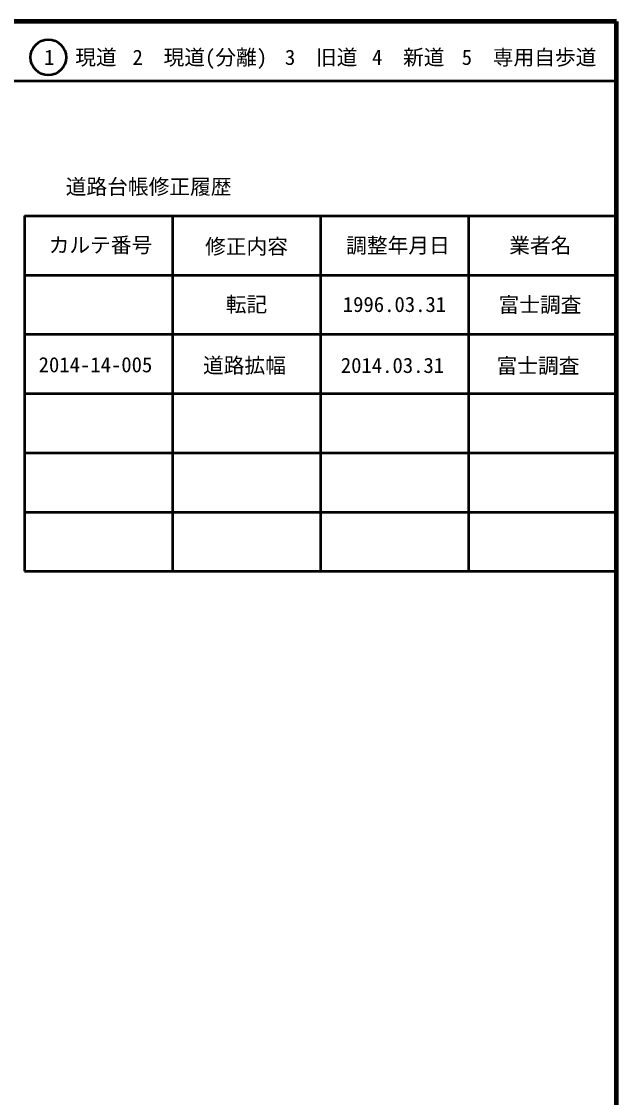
# Model space of a CAD drawing. Units: millimetres on the paper, enlarged 1000 times. Extents: x -54858845 to -54218845, y -162482687 to -162122687.
# Drawn here: x -54319345 to -54218845, y -162304330 to -162122687 of the extents above; entities that cross this region are included whole.
import ezdxf
from ezdxf.enums import TextEntityAlignment as Align

# ---------------------------------------------------------------- set-up
doc = ezdxf.new("R2010")
doc.units = ezdxf.units.MM
doc.header["$LTSCALE"] = 1000
for name, color, linetype, lineweight in [('M-TTL', 2, 'Continuous', 140), ('M-TTL-FRAM', 2, 'Continuous', 50), ('M-TTL-LINE', 7, 'Continuous', 50)]:
    doc.layers.add(name, color=color, linetype=linetype, lineweight=lineweight)
doc.layers.add('M-TTL-TXT', color=7, linetype='Continuous')
doc.styles.add('ＭＳ ゴシック', font='')
doc.styles.get('ＭＳ ゴシック').set_extended_font_data('MS Gothic')

msp = doc.modelspace()

# ---------------------------------------------------------------- linework, layer by layer
at = {"layer": 'M-TTL'}
for p, q in [((-54218845, -162122687), (-54858845, -162122687)), ((-54218845, -162482687), (-54218845, -162122687))]:
    msp.add_line(p, q, dxfattribs=at)
at = {"layer": 'M-TTL-FRAM'}
for p, q in [((-54318845, -162155490), (-54318845, -162215490)), ((-54318845, -162155490), (-54218845, -162155490)), ((-54318845, -162215490), (-54218845, -162215490))]:
    msp.add_line(p, q, dxfattribs=at)
at = {"layer": 'M-TTL-LINE'}
for p, q in [((-54858845, -162132687), (-54218845, -162132687)), ((-54293845, -162155490), (-54293845, -162215490)), ((-54268845, -162155490), (-54268845, -162215490)), ((-54243845, -162155490), (-54243845, -162215490)), ((-54318845, -162165490), (-54218845, -162165490)), ((-54318845, -162175490), (-54218845, -162175490)), ((-54318845, -162185490), (-54218845, -162185490)), ((-54318845, -162195490), (-54218845, -162195490)), ((-54318845, -162205490), (-54218845, -162205490))]:
    msp.add_line(p, q, dxfattribs=at)
msp.add_circle((-54314815, -162128729), 3000, dxfattribs=at)

# ---------------------------------------------------------------- texts
at = {"layer": 'M-TTL-TXT', "style": 'ＭＳ ゴシック'}
for s, p in [('1\u3000現道', (-54309397, -162128729)), ('2\u3000現道(分離)', (-54289227, -162128729)), ('3\u3000旧道', (-54268724, -162128729)), ('4\u3000新道', (-54254021, -162128729)), ('5\u3000専用自歩道', (-54233617, -162128729)), ('道路台帳修正履歴', (-54297877, -162150574)), ('カルテ番号', (-54306006, -162160410)), ('修正内容', (-54281336, -162160664)), ('調整年月日', (-54255756, -162160490)), ('業者名', (-54231711, -162160490)), ('転記', (-54281345, -162170441)), ('1996.03.31', (-54256345, -162170441)), ('富士調査', (-54231769, -162170498)), ('2014-14-005', (-54306852, -162180623)), ('道路拡幅', (-54281683, -162180735)), ('2014.03.31', (-54256683, -162180735)), ('富士調査', (-54232106, -162180792))]:
    msp.add_text(s, height=2566, dxfattribs=at).set_placement(p, align=Align.MIDDLE_CENTER)

doc.saveas('drawing.dxf')
